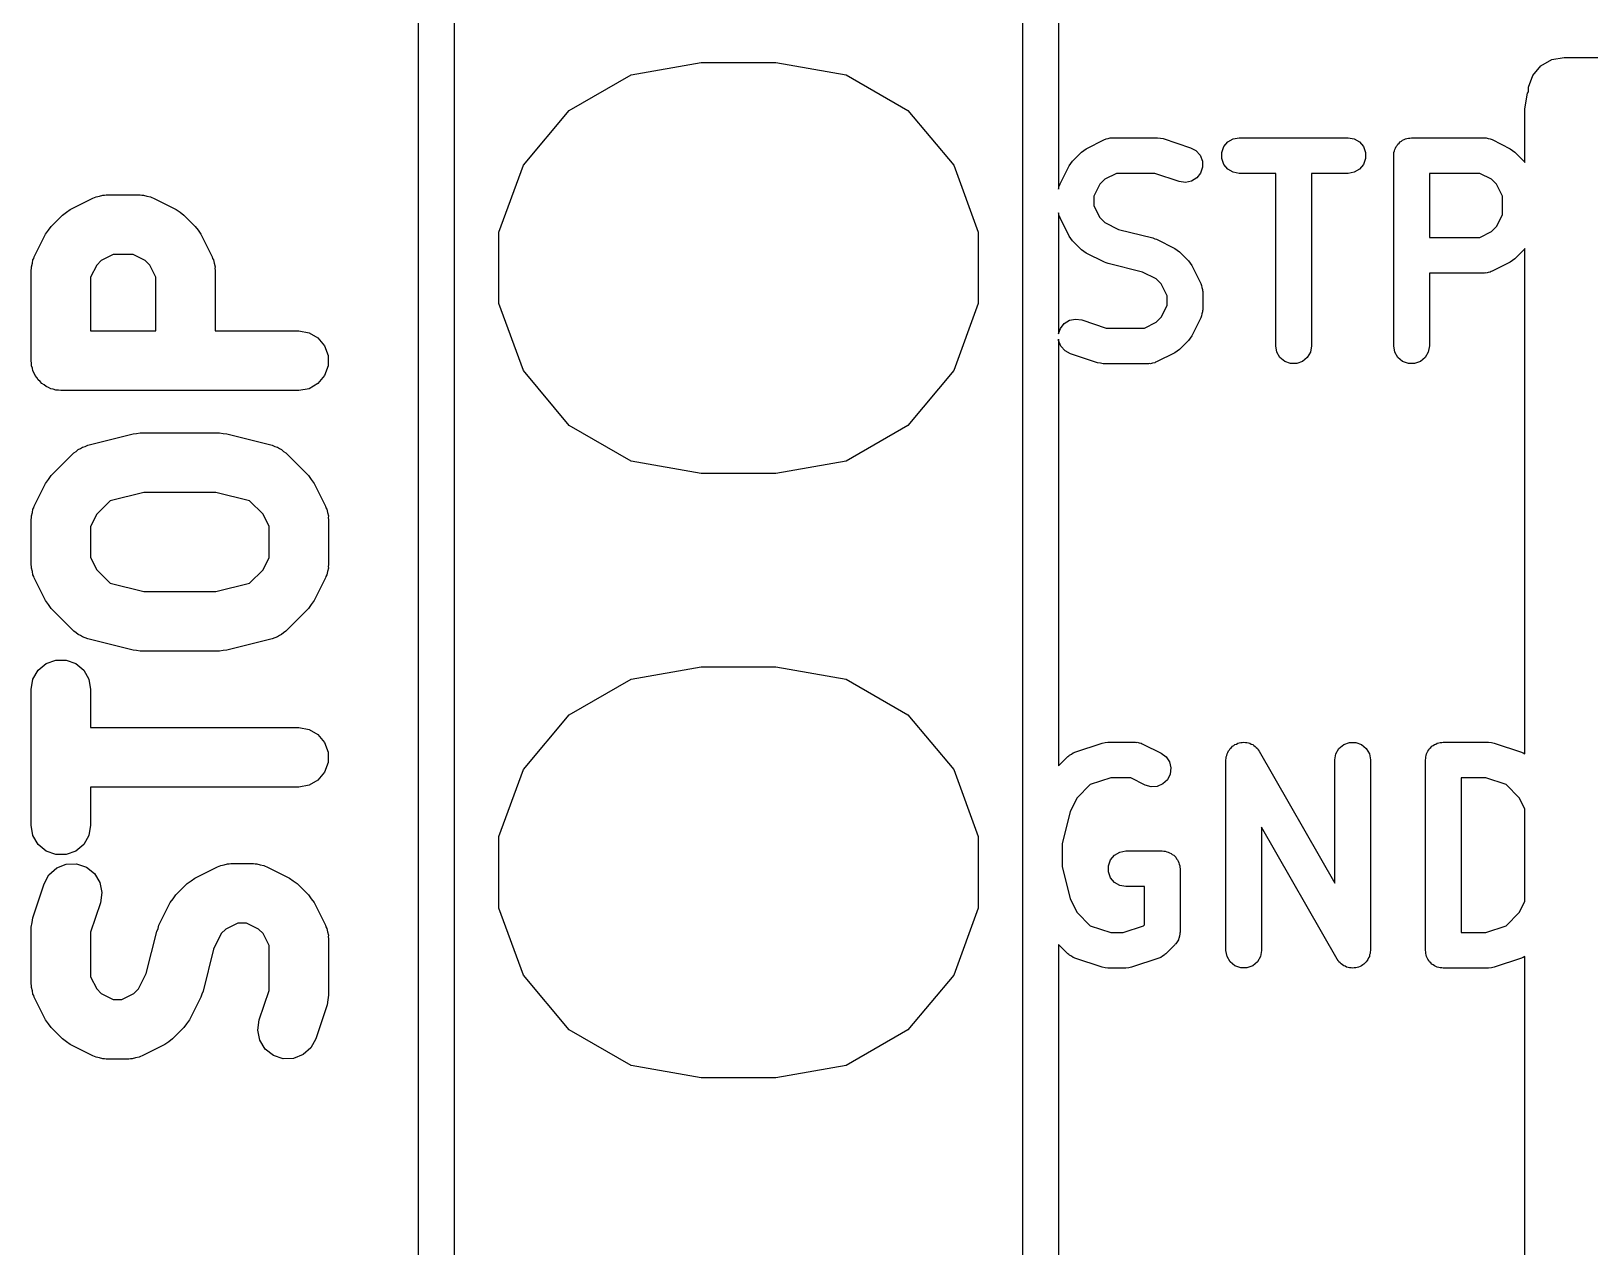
# Model space of a CAD drawing. Extents: x 10 to 287, y -200 to -10.
# Drawn here: x 80.53 to 87.08, y -97.87 to -92.77 of the extents above; entities that cross this region are included whole.
import ezdxf

# ---------------------------------------------------------------- set-up
doc = ezdxf.new("R2010")
doc.units = 0
doc.header["$MEASUREMENT"] = 0
doc.layers.add('BLACK', color=7, linetype='CONTINUOUS')

msp = doc.modelspace()

# ---------------------------------------------------------------- linework, layer by layer
at = {"layer": 'Black'}
for p, q in [((82.155, -100.11), (82.155, -84.87)), ((84.845, -84.87), (84.845, -93.4287)), ((82.305, -84.945), (82.305, -100.035)), ((84.695, -100.035), (84.695, -84.945)), ((86.9175, -92.8843), (86.9696, -92.8751)), ((86.9696, -92.8751), (107.29, -92.8751)), ((83.0483, -92.9485), (83.3437, -92.8964)), ((83.3437, -92.8964), (83.6563, -92.8964)), ((83.6563, -92.8964), (83.9517, -92.9485)), ((86.8376, -92.9513), (86.8716, -92.9108)), ((86.8716, -92.9108), (86.9175, -92.8843)), ((82.7886, -93.0984), (83.0483, -92.9485)), ((83.9517, -92.9485), (84.2114, -93.0984)), ((86.8195, -93.001), (86.8376, -92.9513)), ((86.8195, -93.0197), (86.8195, -93.001)), ((86.8045, -93.091), (86.816, -93.0258)), ((86.816, -93.0258), (86.8195, -93.0197)), ((82.5958, -93.3282), (82.7886, -93.0984)), ((84.2114, -93.0984), (84.4042, -93.3282)), ((86.8045, -93.317), (86.8045, -93.091)), ((84.9037, -93.3111), (84.9418, -93.273)), ((84.9418, -93.273), (84.9516, -93.2661)), ((84.9516, -93.2661), (84.9612, -93.2589)), ((84.9612, -93.2589), (85.0374, -93.2208)), ((85.0374, -93.2208), (85.0416, -93.2196)), ((85.0416, -93.2196), (85.0453, -93.2174)), ((85.0453, -93.2174), (85.054, -93.2159)), ((85.054, -93.2159), (85.0624, -93.2134)), ((85.0624, -93.2134), (85.0667, -93.2137)), ((85.0667, -93.2137), (85.0709, -93.2129)), ((85.0709, -93.2129), (85.2614, -93.2129)), ((85.2614, -93.2129), (85.2733, -93.215)), ((85.2733, -93.215), (85.2851, -93.2168)), ((85.2851, -93.2168), (85.3994, -93.2549)), ((85.3994, -93.2549), (85.4223, -93.2673)), ((85.4223, -93.2673), (85.4396, -93.2867)), ((85.5306, -93.2748), (85.5395, -93.2504)), ((85.5395, -93.2504), (85.5562, -93.2304)), ((85.5562, -93.2304), (85.5787, -93.2174)), ((85.5787, -93.2174), (85.6043, -93.2129)), ((85.6043, -93.2129), (86.0615, -93.2129)), ((86.0615, -93.2129), (86.0872, -93.2174)), ((86.0872, -93.2174), (86.1097, -93.2304)), ((86.1097, -93.2304), (86.1264, -93.2504)), ((86.1264, -93.2504), (86.1353, -93.2748)), ((86.2545, -93.2748), (86.2567, -93.2687)), ((86.2567, -93.2687), (86.2578, -93.2622)), ((86.2578, -93.2622), (86.2611, -93.2565)), ((86.2611, -93.2565), (86.2634, -93.2504)), ((86.2634, -93.2504), (86.2676, -93.2454)), ((86.2676, -93.2454), (86.2708, -93.2397)), ((86.2708, -93.2397), (86.2759, -93.2355)), ((86.2759, -93.2355), (86.2801, -93.2304)), ((86.2801, -93.2304), (86.2858, -93.2272)), ((86.2858, -93.2272), (86.2908, -93.223)), ((86.2908, -93.223), (86.2969, -93.2207)), ((86.2969, -93.2207), (86.3026, -93.2174)), ((86.3026, -93.2174), (86.3091, -93.2163)), ((86.3091, -93.2163), (86.3152, -93.2141)), ((86.3152, -93.2141), (86.3218, -93.2141)), ((86.3218, -93.2141), (86.3282, -93.2129)), ((86.3282, -93.2129), (86.633, -93.2129)), ((86.633, -93.2129), (86.6373, -93.2137)), ((86.6373, -93.2137), (86.6416, -93.2134)), ((86.6416, -93.2134), (86.65, -93.2159)), ((86.65, -93.2159), (86.6587, -93.2174)), ((86.6587, -93.2174), (86.6624, -93.2196)), ((86.6624, -93.2196), (86.6666, -93.2208)), ((86.6666, -93.2208), (86.7428, -93.2589)), ((86.7428, -93.2589), (86.7524, -93.2661)), ((86.7524, -93.2661), (86.7622, -93.273)), ((86.7622, -93.273), (86.8003, -93.3111)), ((82.4932, -93.61), (82.5958, -93.3282)), ((84.4042, -93.3282), (84.5068, -93.61)), ((84.8515, -93.4067), (84.8896, -93.3305)), ((84.8896, -93.3305), (84.8968, -93.3209)), ((84.8968, -93.3209), (84.9037, -93.3111)), ((85.4396, -93.2867), (85.4492, -93.3109)), ((85.4499, -93.3369), (85.4416, -93.3616)), ((85.4492, -93.3109), (85.4499, -93.3369)), ((85.5306, -93.3009), (85.5306, -93.2748)), ((85.5395, -93.3253), (85.5306, -93.3009)), ((85.5562, -93.3452), (85.5395, -93.3253)), ((86.1264, -93.3253), (86.1097, -93.3452)), ((86.1353, -93.3009), (86.1264, -93.3253)), ((86.1353, -93.2748), (86.1353, -93.3009)), ((86.2533, -93.2878), (86.2545, -93.2814)), ((86.2533, -94.0879), (86.2533, -93.2878)), ((86.2545, -93.2814), (86.2545, -93.2748)), ((86.8003, -93.3111), (86.8045, -93.317)), ((85.0391, -93.3875), (85.0182, -93.4084)), ((85.0886, -93.3628), (85.0391, -93.3875)), ((85.2493, -93.3628), (85.0886, -93.3628)), ((85.3521, -93.397), (85.2493, -93.3628)), ((85.3778, -93.4009), (85.3521, -93.397)), ((85.4033, -93.3956), (85.3778, -93.4009)), ((85.4255, -93.382), (85.4033, -93.3956)), ((85.4416, -93.3616), (85.4255, -93.382)), ((85.5787, -93.3583), (85.5562, -93.3452)), ((85.6043, -93.3628), (85.5787, -93.3583)), ((85.758, -93.3628), (85.6043, -93.3628)), ((85.758, -94.0879), (85.758, -93.3628)), ((86.0615, -93.3628), (85.9079, -93.3628)), ((85.9079, -93.3628), (85.9079, -94.0879)), ((86.0872, -93.3583), (86.0615, -93.3628)), ((86.1097, -93.3452), (86.0872, -93.3583)), ((86.4032, -93.3628), (86.4032, -93.632)), ((86.6154, -93.3628), (86.4032, -93.3628)), ((86.6649, -93.3875), (86.6154, -93.3628)), ((86.6858, -93.4084), (86.6649, -93.3875)), ((80.6917, -93.5144), (80.787, -93.4668)), ((80.787, -93.4668), (80.7939, -93.4647)), ((80.7939, -93.4647), (80.8001, -93.4611)), ((80.8001, -93.4611), (80.8145, -93.4586)), ((80.8145, -93.4586), (80.8286, -93.4544)), ((80.8286, -93.4544), (80.8358, -93.4548)), ((80.8358, -93.4548), (80.8429, -93.4536)), ((80.8429, -93.4536), (80.9857, -93.4536)), ((80.9857, -93.4536), (80.9928, -93.4548)), ((80.9928, -93.4548), (81, -93.4544)), ((81, -93.4544), (81.014, -93.4586)), ((81.014, -93.4586), (81.0285, -93.4611)), ((81.0285, -93.4611), (81.0347, -93.4647)), ((81.0347, -93.4647), (81.0416, -93.4668)), ((81.0416, -93.4668), (81.1369, -93.5144)), ((84.845, -93.4287), (84.8466, -93.4233)), ((84.8466, -93.4233), (84.8481, -93.4146)), ((84.8481, -93.4146), (84.8503, -93.4109)), ((84.8503, -93.4109), (84.8515, -93.4067)), ((85.0182, -93.4084), (84.9935, -93.4579)), ((84.9935, -93.4579), (84.9935, -93.4988)), ((86.7105, -93.4579), (86.6858, -93.4084)), ((86.7105, -93.5369), (86.7105, -93.4579)), ((80.6592, -93.5378), (80.6756, -93.5263)), ((80.6756, -93.5263), (80.6917, -93.5144)), ((81.1369, -93.5144), (81.153, -93.5263)), ((81.153, -93.5263), (81.1693, -93.5378)), ((84.8466, -93.5334), (84.845, -93.528)), ((84.845, -93.528), (84.845, -94.0371)), ((84.8481, -93.5421), (84.8466, -93.5334)), ((84.9935, -93.4988), (85.0182, -93.5483)), ((80.6001, -93.6018), (80.6116, -93.5854)), ((80.6116, -93.5854), (80.6592, -93.5378)), ((81.1693, -93.5378), (81.217, -93.5854)), ((81.217, -93.5854), (81.2285, -93.6018)), ((84.8503, -93.5458), (84.8481, -93.5421)), ((84.8515, -93.55), (84.8503, -93.5458)), ((84.8896, -93.6262), (84.8515, -93.55)), ((85.0182, -93.5483), (85.0391, -93.5692)), ((85.0391, -93.5692), (85.0971, -93.5982)), ((85.0971, -93.5982), (85.2415, -93.6343)), ((86.6649, -93.6073), (86.6858, -93.5864)), ((86.6858, -93.5864), (86.7105, -93.5369)), ((80.5406, -93.7131), (80.5882, -93.6179)), ((80.5882, -93.6179), (80.6001, -93.6018)), ((81.2285, -93.6018), (81.2404, -93.6179)), ((81.2404, -93.6179), (81.288, -93.7131)), ((82.4932, -93.91), (82.4932, -93.61)), ((84.5068, -93.61), (84.5068, -93.91)), ((84.8968, -93.6358), (84.8896, -93.6262)), ((84.9037, -93.6456), (84.8968, -93.6358)), ((84.9418, -93.6837), (84.9037, -93.6456)), ((85.2415, -93.6343), (85.249, -93.6376)), ((85.249, -93.6376), (85.2569, -93.6399)), ((85.2569, -93.6399), (85.3331, -93.678)), ((86.4032, -93.632), (86.6154, -93.632)), ((86.6154, -93.632), (86.6649, -93.6073)), ((80.5324, -93.7407), (80.5349, -93.7263)), ((80.5349, -93.7263), (80.5385, -93.7201)), ((80.5385, -93.7201), (80.5406, -93.7131)), ((80.8217, -93.7289), (80.8027, -93.7479)), ((80.8724, -93.7036), (80.8217, -93.7289)), ((80.9562, -93.7036), (80.8724, -93.7036)), ((81.0069, -93.7289), (80.9562, -93.7036)), ((81.0258, -93.7479), (81.0069, -93.7289)), ((81.288, -93.7131), (81.29, -93.7201)), ((81.29, -93.7201), (81.2937, -93.7263)), ((81.2937, -93.7263), (81.2962, -93.7407)), ((84.9516, -93.6906), (84.9418, -93.6837)), ((84.9612, -93.6978), (84.9516, -93.6906)), ((85.0374, -93.7359), (84.9612, -93.6978)), ((85.3331, -93.678), (85.3427, -93.6852)), ((85.3427, -93.6852), (85.3525, -93.6921)), ((85.3525, -93.6921), (85.3906, -93.7302)), ((85.3906, -93.7302), (85.3975, -93.74)), ((86.7524, -93.7287), (86.7428, -93.7359)), ((86.7622, -93.7218), (86.7524, -93.7287)), ((86.8003, -93.6837), (86.7622, -93.7218)), ((86.8045, -93.6778), (86.8003, -93.6837)), ((86.8045, -95.8025), (86.8045, -93.6778)), ((80.5274, -93.769), (80.5286, -93.762)), ((80.5274, -94.15), (80.5274, -93.769)), ((80.5282, -93.7548), (80.5324, -93.7407)), ((80.5286, -93.762), (80.5282, -93.7548)), ((80.8027, -93.7479), (80.7774, -93.7986)), ((81.0512, -93.7986), (81.0258, -93.7479)), ((81.2962, -93.7407), (81.3004, -93.7548)), ((81.3004, -93.7548), (81.2999, -93.762)), ((81.2999, -93.762), (81.3012, -93.769)), ((81.3012, -93.769), (81.3012, -94.025)), ((85.0453, -93.7382), (85.0374, -93.7359)), ((85.0528, -93.7415), (85.0453, -93.7382)), ((85.1972, -93.7776), (85.0528, -93.7415)), ((85.2552, -93.8066), (85.1972, -93.7776)), ((85.3975, -93.74), (85.4047, -93.7496)), ((85.4047, -93.7496), (85.4428, -93.8258)), ((86.633, -93.7819), (86.4032, -93.7819)), ((86.4032, -93.7819), (86.4032, -94.0879)), ((86.6373, -93.7811), (86.633, -93.7819)), ((86.6416, -93.7814), (86.6373, -93.7811)), ((86.65, -93.7789), (86.6416, -93.7814)), ((86.6587, -93.7774), (86.65, -93.7789)), ((86.6624, -93.7752), (86.6587, -93.7774)), ((86.6666, -93.774), (86.6624, -93.7752)), ((86.7428, -93.7359), (86.6666, -93.774)), ((80.7774, -93.7986), (80.7774, -94.025)), ((81.0512, -94.025), (81.0512, -93.7986)), ((85.2761, -93.8275), (85.2552, -93.8066)), ((85.3008, -93.877), (85.2761, -93.8275)), ((85.4428, -93.8258), (85.444, -93.83)), ((85.444, -93.83), (85.4462, -93.8337)), ((85.4462, -93.8337), (85.4477, -93.8424)), ((85.4477, -93.8424), (85.4502, -93.8508)), ((85.4502, -93.8508), (85.4499, -93.8551)), ((85.4499, -93.8551), (85.4507, -93.8593)), ((85.4507, -93.8593), (85.4507, -93.9355)), ((82.5958, -94.1918), (82.4932, -93.91)), ((84.5068, -93.91), (84.4042, -94.1918)), ((85.2761, -93.9674), (85.3008, -93.9179)), ((85.3008, -93.9179), (85.3008, -93.877)), ((84.8527, -94.0142), (84.8688, -93.9938)), ((84.8688, -93.9938), (84.891, -93.9802)), ((84.891, -93.9802), (84.9165, -93.9749)), ((84.9165, -93.9749), (84.9422, -93.9788)), ((84.9422, -93.9788), (85.045, -94.013)), ((85.2057, -94.013), (85.2552, -93.9883)), ((85.2552, -93.9883), (85.2761, -93.9674)), ((85.4428, -93.9691), (85.4047, -94.0453)), ((85.444, -93.9649), (85.4428, -93.9691)), ((85.4462, -93.9612), (85.444, -93.9649)), ((85.4477, -93.9525), (85.4462, -93.9612)), ((85.4502, -93.9441), (85.4477, -93.9525)), ((85.4507, -93.9355), (85.4499, -93.9398)), ((85.4499, -93.9398), (85.4502, -93.9441)), ((80.7774, -94.025), (81.0512, -94.025)), ((81.3012, -94.025), (81.6524, -94.025)), ((81.6524, -94.025), (81.6951, -94.0325)), ((81.6951, -94.0325), (81.7327, -94.0542)), ((81.7327, -94.0542), (81.7606, -94.0875)), ((84.845, -94.0371), (84.8527, -94.0142)), ((84.8451, -94.0649), (84.845, -94.0597)), ((84.845, -94.0597), (84.845, -95.8526)), ((85.045, -94.013), (85.2057, -94.013)), ((85.3975, -94.0549), (85.3906, -94.0647)), ((85.4047, -94.0453), (85.3975, -94.0549)), ((81.7606, -94.0875), (81.7755, -94.1283)), ((84.8547, -94.0891), (84.8451, -94.0649)), ((84.872, -94.1085), (84.8547, -94.0891)), ((84.8949, -94.1209), (84.872, -94.1085)), ((85.0092, -94.159), (84.8949, -94.1209)), ((85.3331, -94.1169), (85.2569, -94.155)), ((85.3427, -94.1097), (85.3331, -94.1169)), ((85.3525, -94.1028), (85.3427, -94.1097)), ((85.3906, -94.0647), (85.3525, -94.1028)), ((85.7625, -94.1136), (85.758, -94.0879)), ((85.7755, -94.1361), (85.7625, -94.1136)), ((85.9034, -94.1136), (85.8903, -94.1361)), ((85.9079, -94.0879), (85.9034, -94.1136)), ((86.2578, -94.1136), (86.2533, -94.0879)), ((86.2708, -94.1361), (86.2578, -94.1136)), ((86.3987, -94.1136), (86.3856, -94.1361)), ((86.4032, -94.0879), (86.3987, -94.1136)), ((80.5293, -94.1608), (80.5274, -94.15)), ((80.5293, -94.1717), (80.5293, -94.1608)), ((80.533, -94.182), (80.5293, -94.1717)), ((80.5349, -94.1928), (80.533, -94.182)), ((81.7755, -94.1717), (81.7606, -94.2125)), ((81.7755, -94.1283), (81.7755, -94.1717)), ((85.021, -94.1608), (85.0092, -94.159)), ((85.0328, -94.1629), (85.021, -94.1608)), ((85.2233, -94.1629), (85.0328, -94.1629)), ((85.2276, -94.1621), (85.2233, -94.1629)), ((85.2319, -94.1624), (85.2276, -94.1621)), ((85.2403, -94.1599), (85.2319, -94.1624)), ((85.249, -94.1584), (85.2403, -94.1599)), ((85.2527, -94.1562), (85.249, -94.1584)), ((85.2569, -94.155), (85.2527, -94.1562)), ((85.7955, -94.1528), (85.7755, -94.1361)), ((85.8199, -94.1617), (85.7955, -94.1528)), ((85.846, -94.1617), (85.8199, -94.1617)), ((85.8704, -94.1528), (85.846, -94.1617)), ((85.8903, -94.1361), (85.8704, -94.1528)), ((86.2908, -94.1528), (86.2708, -94.1361)), ((86.3152, -94.1617), (86.2908, -94.1528)), ((86.3413, -94.1617), (86.3152, -94.1617)), ((86.3657, -94.1528), (86.3413, -94.1617)), ((86.3856, -94.1361), (86.3657, -94.1528)), ((80.5404, -94.2022), (80.5349, -94.1928)), ((80.5441, -94.2125), (80.5404, -94.2022)), ((80.5512, -94.2209), (80.5441, -94.2125)), ((80.5566, -94.2303), (80.5512, -94.2209)), ((80.565, -94.2374), (80.5566, -94.2303)), ((80.572, -94.2458), (80.565, -94.2374)), ((80.5815, -94.2512), (80.572, -94.2458)), ((80.5899, -94.2583), (80.5815, -94.2512)), ((81.7327, -94.2458), (81.6951, -94.2675)), ((81.7606, -94.2125), (81.7327, -94.2458)), ((82.7886, -94.4216), (82.5958, -94.1918)), ((84.4042, -94.1918), (84.2114, -94.4216)), ((80.6002, -94.262), (80.5899, -94.2583)), ((80.6096, -94.2675), (80.6002, -94.262)), ((80.6204, -94.2694), (80.6096, -94.2675)), ((80.6307, -94.2731), (80.6204, -94.2694)), ((80.6416, -94.2731), (80.6307, -94.2731)), ((80.6524, -94.275), (80.6416, -94.2731)), ((81.6524, -94.275), (80.6524, -94.275)), ((81.6951, -94.2675), (81.6524, -94.275)), ((83.0483, -94.5715), (82.7886, -94.4216)), ((84.2114, -94.4216), (83.9517, -94.5715)), ((80.7253, -94.5226), (80.7343, -94.5186)), ((80.7343, -94.5186), (80.7424, -94.5129)), ((80.7424, -94.5129), (80.754, -94.5098)), ((80.754, -94.5098), (80.7649, -94.5049)), ((80.7649, -94.5049), (80.9554, -94.4573)), ((80.9554, -94.4573), (80.9707, -94.4562)), ((80.9707, -94.4562), (80.9857, -94.4536)), ((80.9857, -94.4536), (81.319, -94.4536)), ((81.319, -94.4536), (81.3341, -94.4562)), ((81.3341, -94.4562), (81.3494, -94.4573)), ((81.3494, -94.4573), (81.5398, -94.5049)), ((81.5398, -94.5049), (81.5508, -94.5098)), ((81.5508, -94.5098), (81.5624, -94.5129)), ((81.5624, -94.5129), (81.5705, -94.5186)), ((81.5705, -94.5186), (81.5795, -94.5226)), ((80.6116, -94.633), (80.7069, -94.5378)), ((80.7069, -94.5378), (80.7167, -94.5309)), ((80.7167, -94.5309), (80.7253, -94.5226)), ((81.5795, -94.5226), (81.5881, -94.5309)), ((81.5881, -94.5309), (81.5979, -94.5378)), ((81.5979, -94.5378), (81.6932, -94.633)), ((83.3437, -94.6236), (83.0483, -94.5715)), ((83.9517, -94.5715), (83.6563, -94.6236)), ((80.5882, -94.6655), (80.6001, -94.6494)), ((80.6001, -94.6494), (80.6116, -94.633)), ((81.6932, -94.633), (81.7046, -94.6494)), ((81.7046, -94.6494), (81.7166, -94.6655)), ((83.6563, -94.6236), (83.3437, -94.6236)), ((80.5406, -94.7608), (80.5882, -94.6655)), ((81.0011, -94.7036), (80.8591, -94.7391)), ((81.3037, -94.7036), (81.0011, -94.7036)), ((81.4456, -94.7391), (81.3037, -94.7036)), ((81.7166, -94.6655), (81.7642, -94.7608)), ((80.5324, -94.7883), (80.5349, -94.7739)), ((80.5349, -94.7739), (80.5385, -94.7677)), ((80.5385, -94.7677), (80.5406, -94.7608)), ((80.8591, -94.7391), (80.8027, -94.7955)), ((81.502, -94.7955), (81.4456, -94.7391)), ((81.7642, -94.7608), (81.7662, -94.7677)), ((81.7662, -94.7677), (81.7698, -94.7739)), ((81.7698, -94.7739), (81.7724, -94.7883)), ((80.5274, -94.8167), (80.5286, -94.8096)), ((80.5274, -95.0071), (80.5274, -94.8167)), ((80.5282, -94.8024), (80.5324, -94.7883)), ((80.5286, -94.8096), (80.5282, -94.8024)), ((80.8027, -94.7955), (80.7774, -94.8462)), ((81.5274, -94.8462), (81.502, -94.7955)), ((81.7724, -94.7883), (81.7766, -94.8024)), ((81.7766, -94.8024), (81.7761, -94.8096)), ((81.7761, -94.8096), (81.7774, -94.8167)), ((81.7774, -94.8167), (81.7774, -95.0071)), ((80.7774, -94.8462), (80.7774, -94.9776)), ((81.5274, -94.9776), (81.5274, -94.8462)), ((80.5286, -95.0142), (80.5274, -95.0071)), ((80.5282, -95.0214), (80.5286, -95.0142)), ((80.5324, -95.0355), (80.5282, -95.0214)), ((80.5349, -95.0499), (80.5324, -95.0355)), ((80.7774, -94.9776), (80.8027, -95.0283)), ((80.8027, -95.0283), (80.8591, -95.0847)), ((81.4456, -95.0847), (81.502, -95.0283)), ((81.502, -95.0283), (81.5274, -94.9776)), ((81.7724, -95.0355), (81.7698, -95.0499)), ((81.7766, -95.0214), (81.7724, -95.0355)), ((81.7774, -95.0071), (81.7761, -95.0142)), ((81.7761, -95.0142), (81.7766, -95.0214)), ((80.5385, -95.0561), (80.5349, -95.0499)), ((80.5406, -95.063), (80.5385, -95.0561)), ((80.5882, -95.1583), (80.5406, -95.063)), ((80.8591, -95.0847), (81.0011, -95.1202)), ((81.3037, -95.1202), (81.4456, -95.0847)), ((81.7642, -95.063), (81.7166, -95.1583)), ((81.7662, -95.0561), (81.7642, -95.063)), ((81.7698, -95.0499), (81.7662, -95.0561)), ((80.6001, -95.1744), (80.5882, -95.1583)), ((81.0011, -95.1202), (81.3037, -95.1202)), ((81.7166, -95.1583), (81.7046, -95.1744)), ((80.6116, -95.1908), (80.6001, -95.1744)), ((80.7069, -95.286), (80.6116, -95.1908)), ((81.6932, -95.1908), (81.5979, -95.286)), ((81.7046, -95.1744), (81.6932, -95.1908)), ((80.7167, -95.2929), (80.7069, -95.286)), ((80.7253, -95.3012), (80.7167, -95.2929)), ((80.7343, -95.3052), (80.7253, -95.3012)), ((81.5795, -95.3012), (81.5705, -95.3052)), ((81.5881, -95.2929), (81.5795, -95.3012)), ((81.5979, -95.286), (81.5881, -95.2929)), ((80.7424, -95.3109), (80.7343, -95.3052)), ((80.754, -95.314), (80.7424, -95.3109)), ((80.7649, -95.3189), (80.754, -95.314)), ((80.9554, -95.3665), (80.7649, -95.3189)), ((80.9707, -95.3676), (80.9554, -95.3665)), ((80.9857, -95.3702), (80.9707, -95.3676)), ((81.3341, -95.3676), (81.319, -95.3702)), ((81.3494, -95.3665), (81.3341, -95.3676)), ((81.5398, -95.3189), (81.3494, -95.3665)), ((81.5508, -95.314), (81.5398, -95.3189)), ((81.5624, -95.3109), (81.5508, -95.314)), ((81.5705, -95.3052), (81.5624, -95.3109)), ((80.5566, -95.4506), (80.5899, -95.4227)), ((80.5899, -95.4227), (80.6307, -95.4079)), ((80.6307, -95.4079), (80.6741, -95.4079)), ((80.6741, -95.4079), (80.7149, -95.4227)), ((80.7149, -95.4227), (80.7481, -95.4506)), ((81.319, -95.3702), (80.9857, -95.3702)), ((80.5274, -95.531), (80.5349, -95.4882)), ((80.5349, -95.4882), (80.5566, -95.4506)), ((80.7481, -95.4506), (80.7698, -95.4882)), ((80.7698, -95.4882), (80.7774, -95.531)), ((82.7886, -95.6384), (83.0483, -95.4885)), ((83.0483, -95.4885), (83.3437, -95.4364)), ((83.3437, -95.4364), (83.6563, -95.4364)), ((83.6563, -95.4364), (83.9517, -95.4885)), ((83.9517, -95.4885), (84.2114, -95.6384)), ((80.5274, -96.1024), (80.5274, -95.531)), ((80.7774, -95.531), (80.7774, -95.6917)), ((80.7774, -95.6917), (81.6524, -95.6917)), ((81.6524, -95.6917), (81.6951, -95.6992)), ((82.5958, -95.8682), (82.7886, -95.6384)), ((84.2114, -95.6384), (84.4042, -95.8682)), ((81.6951, -95.6992), (81.7327, -95.7209)), ((81.7327, -95.7209), (81.7606, -95.7542)), ((81.7606, -95.7542), (81.7755, -95.795)), ((84.9139, -95.7949), (85.0282, -95.7568)), ((85.0282, -95.7568), (85.0401, -95.755)), ((85.0401, -95.755), (85.0519, -95.7529)), ((85.0519, -95.7529), (85.1662, -95.7529)), ((85.1662, -95.7529), (85.1705, -95.7537)), ((85.1705, -95.7537), (85.1748, -95.7534)), ((85.1748, -95.7534), (85.1832, -95.7559)), ((85.1832, -95.7559), (85.1918, -95.7574)), ((85.1918, -95.7574), (85.1956, -95.7596)), ((85.1956, -95.7596), (85.1997, -95.7608)), ((85.1997, -95.7608), (85.2759, -95.7989)), ((85.581, -95.7671), (85.5859, -95.763)), ((85.5859, -95.763), (85.5922, -95.7607)), ((85.5922, -95.7607), (85.5981, -95.7573)), ((85.5981, -95.7573), (85.6044, -95.7562)), ((85.6044, -95.7562), (85.6104, -95.7541)), ((85.6104, -95.7541), (85.6171, -95.7541)), ((85.6171, -95.7541), (85.6237, -95.7529)), ((85.6237, -95.7529), (85.63, -95.7541)), ((85.63, -95.7541), (85.6364, -95.7541)), ((85.6364, -95.7541), (85.6427, -95.7564)), ((85.6427, -95.7564), (85.6493, -95.7576)), ((85.6493, -95.7576), (85.6549, -95.7608)), ((85.6549, -95.7608), (85.6609, -95.763)), ((85.6609, -95.763), (85.666, -95.7673)), ((86.0232, -95.7797), (86.0431, -95.763)), ((86.0431, -95.763), (86.0676, -95.7541)), ((86.0676, -95.7541), (86.0936, -95.7541)), ((86.0936, -95.7541), (86.1181, -95.763)), ((86.1181, -95.763), (86.138, -95.7797)), ((86.4191, -95.7672), (86.4241, -95.763)), ((86.4241, -95.763), (86.4303, -95.7607)), ((86.4303, -95.7607), (86.436, -95.7574)), ((86.436, -95.7574), (86.4424, -95.7563)), ((86.4424, -95.7563), (86.4486, -95.7541)), ((86.4486, -95.7541), (86.4551, -95.7541)), ((86.4551, -95.7541), (86.4616, -95.7529)), ((86.4616, -95.7529), (86.6521, -95.7529)), ((86.6521, -95.7529), (86.6639, -95.755)), ((86.6639, -95.755), (86.6758, -95.7568)), ((86.6758, -95.7568), (86.7901, -95.7949)), ((81.7755, -95.795), (81.7755, -95.8384)), ((84.845, -95.8526), (84.8846, -95.813)), ((84.8846, -95.813), (84.8882, -95.8105)), ((84.8882, -95.8105), (84.891, -95.8073)), ((84.891, -95.8073), (84.8987, -95.8031)), ((84.8987, -95.8031), (84.9059, -95.798)), ((84.9059, -95.798), (84.9101, -95.7969)), ((84.9101, -95.7969), (84.9139, -95.7949)), ((85.2759, -95.7989), (85.2968, -95.8144)), ((85.2968, -95.8144), (85.3111, -95.8361)), ((85.5485, -95.8278), (85.5496, -95.8212)), ((85.5485, -96.6279), (85.5485, -95.8278)), ((85.5496, -95.8212), (85.5497, -95.8145)), ((85.5497, -95.8145), (85.5519, -95.8085)), ((85.5519, -95.8085), (85.553, -95.8022)), ((85.553, -95.8022), (85.5563, -95.7964)), ((85.5563, -95.7964), (85.5587, -95.7901)), ((85.5587, -95.7901), (85.5628, -95.7852)), ((85.5628, -95.7852), (85.566, -95.7797)), ((85.566, -95.7797), (85.5711, -95.7754)), ((85.5711, -95.7754), (85.5755, -95.7702)), ((85.5755, -95.7702), (85.581, -95.7671)), ((85.666, -95.7673), (85.6718, -95.7707)), ((85.6718, -95.7707), (85.6759, -95.7756)), ((85.6759, -95.7756), (85.6808, -95.7797)), ((85.6808, -95.7797), (85.6842, -95.7855)), ((85.6842, -95.7855), (85.6885, -95.7907)), ((85.6885, -95.7907), (86.0057, -96.3458)), ((86.0057, -95.8278), (86.0102, -95.8022)), ((86.0057, -96.3458), (86.0057, -95.8278)), ((86.0102, -95.8022), (86.0232, -95.7797)), ((86.138, -95.7797), (86.151, -95.8022)), ((86.151, -95.8022), (86.1555, -95.8278)), ((86.1555, -95.8278), (86.1555, -96.6279)), ((86.3867, -95.8278), (86.3878, -95.8214)), ((86.3867, -96.6279), (86.3867, -95.8278)), ((86.3878, -95.8148), (86.3901, -95.8087)), ((86.3878, -95.8214), (86.3878, -95.8148)), ((86.3901, -95.8087), (86.3912, -95.8022)), ((86.3912, -95.8022), (86.3945, -95.7965)), ((86.3945, -95.7965), (86.3967, -95.7904)), ((86.3967, -95.7904), (86.4009, -95.7854)), ((86.4009, -95.7854), (86.4042, -95.7797)), ((86.4042, -95.7797), (86.4092, -95.7755)), ((86.4092, -95.7755), (86.4134, -95.7704)), ((86.4134, -95.7704), (86.4191, -95.7672)), ((86.7901, -95.7949), (86.7939, -95.7969)), ((86.7939, -95.7969), (86.7981, -95.798)), ((86.7981, -95.798), (86.8045, -95.8025)), ((81.7606, -95.8792), (81.7327, -95.9124)), ((81.7755, -95.8384), (81.7606, -95.8792)), ((82.4932, -96.15), (82.5958, -95.8682)), ((84.4042, -95.8682), (84.5068, -96.15)), ((85.3142, -95.8873), (85.3026, -95.9106)), ((85.3111, -95.8361), (85.3172, -95.8615)), ((85.3172, -95.8615), (85.3142, -95.8873)), ((81.6524, -95.9417), (80.7774, -95.9417)), ((80.7774, -95.9417), (80.7774, -96.1024)), ((81.6951, -95.9341), (81.6524, -95.9417)), ((81.7327, -95.9124), (81.6951, -95.9341)), ((84.9781, -95.9314), (84.923, -95.9865)), ((85.0641, -95.9028), (84.9781, -95.9314)), ((85.1485, -95.9028), (85.0641, -95.9028)), ((85.2089, -95.933), (85.1485, -95.9028)), ((85.2338, -95.9404), (85.2089, -95.933)), ((85.2598, -95.9388), (85.2338, -95.9404)), ((85.2837, -95.9285), (85.2598, -95.9388)), ((85.3026, -95.9106), (85.2837, -95.9285)), ((86.5365, -95.9028), (86.5365, -96.553)), ((86.6399, -95.9028), (86.5365, -95.9028)), ((86.7259, -95.9314), (86.6399, -95.9028)), ((86.781, -95.9865), (86.7259, -95.9314)), ((84.923, -95.9865), (84.894, -96.0445)), ((86.8045, -96.0335), (86.781, -95.9865)), ((84.894, -96.0445), (84.8601, -96.18)), ((86.8045, -96.4223), (86.8045, -96.0335)), ((80.5349, -96.1451), (80.5274, -96.1024)), ((80.5566, -96.1827), (80.5349, -96.1451)), ((80.7698, -96.1451), (80.7481, -96.1827)), ((80.7774, -96.1024), (80.7698, -96.1451)), ((82.4932, -96.45), (82.4932, -96.15)), ((84.5068, -96.15), (84.5068, -96.45)), ((86.0155, -96.6651), (85.6983, -96.11)), ((85.6983, -96.11), (85.6983, -96.6279)), ((80.5899, -96.2106), (80.5566, -96.1827)), ((80.6307, -96.2255), (80.5899, -96.2106)), ((80.7149, -96.2106), (80.6741, -96.2255)), ((80.7481, -96.1827), (80.7149, -96.2106)), ((84.8601, -96.18), (84.8601, -96.2758)), ((85.0799, -96.2276), (85.1025, -96.2146)), ((85.1025, -96.2146), (85.1281, -96.2101)), ((85.1281, -96.2101), (85.2805, -96.2101)), ((85.2805, -96.2101), (85.287, -96.2113)), ((85.287, -96.2113), (85.2935, -96.2113)), ((85.2935, -96.2113), (85.2997, -96.2135)), ((85.2997, -96.2135), (85.3061, -96.2146)), ((85.3061, -96.2146), (85.3118, -96.2179)), ((85.3118, -96.2179), (85.318, -96.2202)), ((85.318, -96.2202), (85.323, -96.2244)), ((80.6021, -96.3104), (80.6346, -96.2816)), ((80.6741, -96.2255), (80.6307, -96.2255)), ((80.6346, -96.2816), (80.6749, -96.2656)), ((80.6749, -96.2656), (80.7183, -96.2644)), ((80.7183, -96.2644), (80.7595, -96.2782)), ((80.7595, -96.2782), (80.7935, -96.3052)), ((81.2155, -96.3239), (81.3108, -96.2763)), ((81.3108, -96.2763), (81.3177, -96.2742)), ((81.3177, -96.2742), (81.3239, -96.2706)), ((81.3239, -96.2706), (81.3383, -96.2681)), ((81.3383, -96.2681), (81.3524, -96.2639)), ((81.3524, -96.2639), (81.3596, -96.2643)), ((81.3596, -96.2643), (81.3667, -96.2631)), ((81.3667, -96.2631), (81.4619, -96.2631)), ((81.4619, -96.2631), (81.469, -96.2643)), ((81.469, -96.2643), (81.4762, -96.2639)), ((81.4762, -96.2639), (81.4902, -96.2681)), ((81.4902, -96.2681), (81.5047, -96.2706)), ((81.5047, -96.2706), (81.5109, -96.2742)), ((81.5109, -96.2742), (81.5178, -96.2763)), ((81.5178, -96.2763), (81.613, -96.3239)), ((84.8601, -96.2758), (84.894, -96.4113)), ((85.0543, -96.272), (85.0632, -96.2476)), ((85.0543, -96.2981), (85.0543, -96.272)), ((85.0632, -96.2476), (85.0799, -96.2276)), ((85.323, -96.2244), (85.3287, -96.2276)), ((85.3287, -96.2276), (85.3329, -96.2327)), ((85.3329, -96.2327), (85.3379, -96.2369)), ((85.3379, -96.2369), (85.3412, -96.2426)), ((85.3412, -96.2426), (85.3454, -96.2476)), ((85.3454, -96.2476), (85.3476, -96.2537)), ((85.3476, -96.2537), (85.3509, -96.2594)), ((85.3509, -96.2594), (85.352, -96.2659)), ((85.352, -96.2659), (85.3543, -96.272)), ((85.3543, -96.272), (85.3543, -96.2786)), ((85.3543, -96.2786), (85.3554, -96.285)), ((85.3554, -96.285), (85.3554, -96.5517)), ((80.5338, -96.4914), (80.5814, -96.3486)), ((80.5814, -96.3486), (80.6021, -96.3104)), ((80.7935, -96.3052), (80.8162, -96.3422)), ((80.8162, -96.3422), (80.825, -96.3847)), ((81.1354, -96.3949), (81.183, -96.3473)), ((81.183, -96.3473), (81.1995, -96.3358)), ((81.1995, -96.3358), (81.2155, -96.3239)), ((81.613, -96.3239), (81.6291, -96.3359)), ((81.6291, -96.3359), (81.6455, -96.3473)), ((81.6455, -96.3473), (81.6932, -96.3949)), ((85.0632, -96.3225), (85.0543, -96.2981)), ((85.0799, -96.3424), (85.0632, -96.3225)), ((85.1025, -96.3555), (85.0799, -96.3424)), ((80.825, -96.3847), (80.8186, -96.4276)), ((81.112, -96.4274), (81.124, -96.4113)), ((81.124, -96.4113), (81.1354, -96.3949)), ((81.6932, -96.3949), (81.7046, -96.4114)), ((81.7046, -96.4114), (81.7166, -96.4274)), ((84.894, -96.4113), (84.923, -96.4693)), ((85.1281, -96.36), (85.1025, -96.3555)), ((85.2056, -96.36), (85.1281, -96.36)), ((85.2056, -96.5207), (85.2056, -96.36)), ((80.8186, -96.4276), (80.7774, -96.5512)), ((81.0644, -96.5227), (81.112, -96.4274)), ((81.7166, -96.4274), (81.7642, -96.5227)), ((82.5958, -96.7318), (82.4932, -96.45)), ((84.5068, -96.45), (84.4042, -96.7318)), ((84.923, -96.4693), (84.9781, -96.5244)), ((86.7259, -96.5244), (86.781, -96.4693)), ((86.781, -96.4693), (86.8045, -96.4223)), ((80.5274, -96.531), (80.5309, -96.5112)), ((80.5274, -96.769), (80.5274, -96.531)), ((80.5309, -96.5112), (80.5338, -96.4914)), ((81.0106, -96.7254), (81.0549, -96.5483)), ((81.0549, -96.5483), (81.0605, -96.5358)), ((81.0605, -96.5358), (81.0644, -96.5227)), ((81.3455, -96.5384), (81.3265, -96.5574)), ((81.3962, -96.5131), (81.3455, -96.5384)), ((81.4324, -96.5131), (81.3962, -96.5131)), ((81.4831, -96.5384), (81.4324, -96.5131)), ((81.502, -96.5574), (81.4831, -96.5384)), ((81.7642, -96.5227), (81.7662, -96.5296)), ((81.7662, -96.5296), (81.7698, -96.5358)), ((81.7698, -96.5358), (81.7724, -96.5502)), ((84.9781, -96.5244), (85.0641, -96.553)), ((85.1159, -96.553), (85.2019, -96.5244)), ((85.2019, -96.5244), (85.2056, -96.5207)), ((86.6399, -96.553), (86.7259, -96.5244)), ((80.7774, -96.5512), (80.7774, -96.7395)), ((81.3265, -96.5574), (81.2941, -96.6222)), ((81.5274, -96.6081), (81.502, -96.5574)), ((81.5274, -96.7964), (81.5274, -96.6081)), ((81.7724, -96.5502), (81.7766, -96.5643)), ((81.7766, -96.5643), (81.7761, -96.5715)), ((81.7761, -96.5715), (81.7774, -96.5786)), ((81.7774, -96.5786), (81.7774, -96.8167)), ((84.8846, -96.6428), (84.845, -96.6032)), ((84.845, -96.6032), (84.845, -100.11)), ((85.0641, -96.553), (85.1159, -96.553)), ((85.3335, -96.6047), (85.2954, -96.6428)), ((85.3354, -96.602), (85.3335, -96.6047)), ((85.3379, -96.5999), (85.3354, -96.602)), ((85.3428, -96.5914), (85.3379, -96.5999)), ((85.3484, -96.5834), (85.3428, -96.5914)), ((85.3493, -96.5802), (85.3484, -96.5834)), ((85.3509, -96.5774), (85.3493, -96.5802)), ((85.3526, -96.5677), (85.3509, -96.5774)), ((85.3551, -96.5583), (85.3526, -96.5677)), ((85.3554, -96.5517), (85.3549, -96.555)), ((85.3549, -96.555), (85.3551, -96.5583)), ((86.5365, -96.553), (86.6399, -96.553)), ((81.2941, -96.6222), (81.2498, -96.7994)), ((84.8882, -96.6453), (84.8846, -96.6428)), ((84.891, -96.6485), (84.8882, -96.6453)), ((84.8987, -96.6527), (84.891, -96.6485)), ((84.9059, -96.6578), (84.8987, -96.6527)), ((84.9101, -96.6589), (84.9059, -96.6578)), ((84.9139, -96.6609), (84.9101, -96.6589)), ((85.0282, -96.699), (84.9139, -96.6609)), ((85.2661, -96.6609), (85.1518, -96.699)), ((85.2699, -96.6589), (85.2661, -96.6609)), ((85.2741, -96.6578), (85.2699, -96.6589)), ((85.2813, -96.6527), (85.2741, -96.6578)), ((85.289, -96.6485), (85.2813, -96.6527)), ((85.2918, -96.6453), (85.289, -96.6485)), ((85.2954, -96.6428), (85.2918, -96.6453)), ((85.553, -96.6536), (85.5485, -96.6279)), ((85.566, -96.6761), (85.553, -96.6536)), ((85.5859, -96.6928), (85.566, -96.6761)), ((85.6808, -96.6761), (85.6609, -96.6928)), ((85.6938, -96.6536), (85.6808, -96.6761)), ((85.6983, -96.6279), (85.6938, -96.6536)), ((86.0198, -96.6703), (86.0155, -96.6651)), ((86.0232, -96.6761), (86.0198, -96.6703)), ((86.0281, -96.6802), (86.0232, -96.6761)), ((86.0322, -96.6851), (86.0281, -96.6802)), ((86.138, -96.6761), (86.1329, -96.6804)), ((86.1412, -96.6706), (86.138, -96.6761)), ((86.1453, -96.6657), (86.1412, -96.6706)), ((86.1476, -96.6594), (86.1453, -96.6657)), ((86.151, -96.6536), (86.1476, -96.6594)), ((86.1521, -96.6473), (86.151, -96.6536)), ((86.1543, -96.6413), (86.1521, -96.6473)), ((86.1544, -96.6346), (86.1543, -96.6413)), ((86.1555, -96.6279), (86.1544, -96.6346)), ((86.3878, -96.6344), (86.3867, -96.6279)), ((86.3878, -96.641), (86.3878, -96.6344)), ((86.3901, -96.6471), (86.3878, -96.641)), ((86.3912, -96.6536), (86.3901, -96.6471)), ((86.3945, -96.6593), (86.3912, -96.6536)), ((86.3967, -96.6654), (86.3945, -96.6593)), ((86.4009, -96.6704), (86.3967, -96.6654)), ((86.4042, -96.6761), (86.4009, -96.6704)), ((86.4092, -96.6803), (86.4042, -96.6761)), ((86.7901, -96.6609), (86.6758, -96.699)), ((86.7939, -96.6589), (86.7901, -96.6609)), ((86.7981, -96.6578), (86.7939, -96.6589)), ((86.8045, -96.6533), (86.7981, -96.6578)), ((86.8045, -108.331), (86.8045, -96.6533)), ((80.7774, -96.7395), (80.8027, -96.7902)), ((80.9782, -96.7902), (81.0106, -96.7254)), ((82.7886, -96.9616), (82.5958, -96.7318)), ((84.4042, -96.7318), (84.2114, -96.9616)), ((85.0401, -96.7008), (85.0282, -96.699)), ((85.0519, -96.7029), (85.0401, -96.7008)), ((85.1281, -96.7029), (85.0519, -96.7029)), ((85.1399, -96.7008), (85.1281, -96.7029)), ((85.1518, -96.699), (85.1399, -96.7008)), ((85.6104, -96.7017), (85.5859, -96.6928)), ((85.6364, -96.7017), (85.6104, -96.7017)), ((85.6609, -96.6928), (85.6364, -96.7017)), ((86.038, -96.6885), (86.0322, -96.6851)), ((86.0431, -96.6928), (86.038, -96.6885)), ((86.0491, -96.695), (86.0431, -96.6928)), ((86.0547, -96.6982), (86.0491, -96.695)), ((86.0613, -96.6994), (86.0547, -96.6982)), ((86.0676, -96.7017), (86.0613, -96.6994)), ((86.074, -96.7017), (86.0676, -96.7017)), ((86.0803, -96.7029), (86.074, -96.7017)), ((86.0869, -96.7017), (86.0803, -96.7029)), ((86.0936, -96.7017), (86.0869, -96.7017)), ((86.0996, -96.6996), (86.0936, -96.7017)), ((86.1059, -96.6985), (86.0996, -96.6996)), ((86.1118, -96.6951), (86.1059, -96.6985)), ((86.1181, -96.6928), (86.1118, -96.6951)), ((86.123, -96.6887), (86.1181, -96.6928)), ((86.1285, -96.6856), (86.123, -96.6887)), ((86.1329, -96.6804), (86.1285, -96.6856)), ((86.4134, -96.6853), (86.4092, -96.6803)), ((86.4191, -96.6886), (86.4134, -96.6853)), ((86.4241, -96.6928), (86.4191, -96.6886)), ((86.4303, -96.6951), (86.4241, -96.6928)), ((86.436, -96.6984), (86.4303, -96.6951)), ((86.4424, -96.6995), (86.436, -96.6984)), ((86.4486, -96.7017), (86.4424, -96.6995)), ((86.4551, -96.7017), (86.4486, -96.7017)), ((86.4616, -96.7029), (86.4551, -96.7017)), ((86.6521, -96.7029), (86.4616, -96.7029)), ((86.6639, -96.7008), (86.6521, -96.7029)), ((86.6758, -96.699), (86.6639, -96.7008)), ((80.5286, -96.7761), (80.5274, -96.769)), ((80.5282, -96.7833), (80.5286, -96.7761)), ((80.5324, -96.7974), (80.5282, -96.7833)), ((80.5349, -96.8118), (80.5324, -96.7974)), ((80.8027, -96.7902), (80.8217, -96.8092)), ((80.8217, -96.8092), (80.8724, -96.8345)), ((80.9086, -96.8345), (80.9593, -96.8092)), ((80.9593, -96.8092), (80.9782, -96.7902)), ((81.2498, -96.7994), (81.2443, -96.8119)), ((81.4862, -96.92), (81.5274, -96.7964)), ((80.5385, -96.818), (80.5349, -96.8118)), ((80.5406, -96.825), (80.5385, -96.818)), ((80.5882, -96.9202), (80.5406, -96.825)), ((80.8724, -96.8345), (80.9086, -96.8345)), ((81.2404, -96.825), (81.1928, -96.9202)), ((81.2443, -96.8119), (81.2404, -96.825)), ((81.771, -96.8562), (81.7233, -96.9991)), ((81.7739, -96.8364), (81.771, -96.8562)), ((81.7774, -96.8167), (81.7739, -96.8364)), ((80.6001, -96.9363), (80.5882, -96.9202)), ((80.6116, -96.9527), (80.6001, -96.9363)), ((81.1808, -96.9363), (81.1693, -96.9527)), ((81.1928, -96.9202), (81.1808, -96.9363)), ((81.4798, -96.9629), (81.4862, -96.92)), ((80.6592, -97.0003), (80.6116, -96.9527)), ((80.6756, -97.0118), (80.6592, -97.0003)), ((81.1217, -97.0003), (81.1053, -97.0118)), ((81.1693, -96.9527), (81.1217, -97.0003)), ((81.4885, -97.0055), (81.4798, -96.9629)), ((81.5112, -97.0425), (81.4885, -97.0055)), ((81.7233, -96.9991), (81.7027, -97.0372)), ((83.0483, -97.1115), (82.7886, -96.9616)), ((84.2114, -96.9616), (83.9517, -97.1115)), ((80.6917, -97.0237), (80.6756, -97.0118)), ((80.787, -97.0713), (80.6917, -97.0237)), ((80.7939, -97.0734), (80.787, -97.0713)), ((80.994, -97.0713), (80.9871, -97.0734)), ((81.0892, -97.0237), (80.994, -97.0713)), ((81.1053, -97.0118), (81.0892, -97.0237)), ((81.5452, -97.0694), (81.5112, -97.0425)), ((81.5864, -97.0832), (81.5452, -97.0694)), ((81.6702, -97.066), (81.6298, -97.082)), ((81.7027, -97.0372), (81.6702, -97.066)), ((80.8001, -97.077), (80.7939, -97.0734)), ((80.8145, -97.0795), (80.8001, -97.077)), ((80.8286, -97.0837), (80.8145, -97.0795)), ((80.8358, -97.0833), (80.8286, -97.0837)), ((80.8429, -97.0845), (80.8358, -97.0833)), ((80.9381, -97.0845), (80.8429, -97.0845)), ((80.9452, -97.0833), (80.9381, -97.0845)), ((80.9524, -97.0837), (80.9452, -97.0833)), ((80.9664, -97.0795), (80.9524, -97.0837)), ((80.9808, -97.077), (80.9664, -97.0795)), ((80.9871, -97.0734), (80.9808, -97.077)), ((81.6298, -97.082), (81.5864, -97.0832)), ((83.3437, -97.1636), (83.0483, -97.1115)), ((83.9517, -97.1115), (83.6563, -97.1636)), ((83.6563, -97.1636), (83.3437, -97.1636))]:
    msp.add_line(p, q, dxfattribs=at)

doc.saveas('drawing.dxf')
